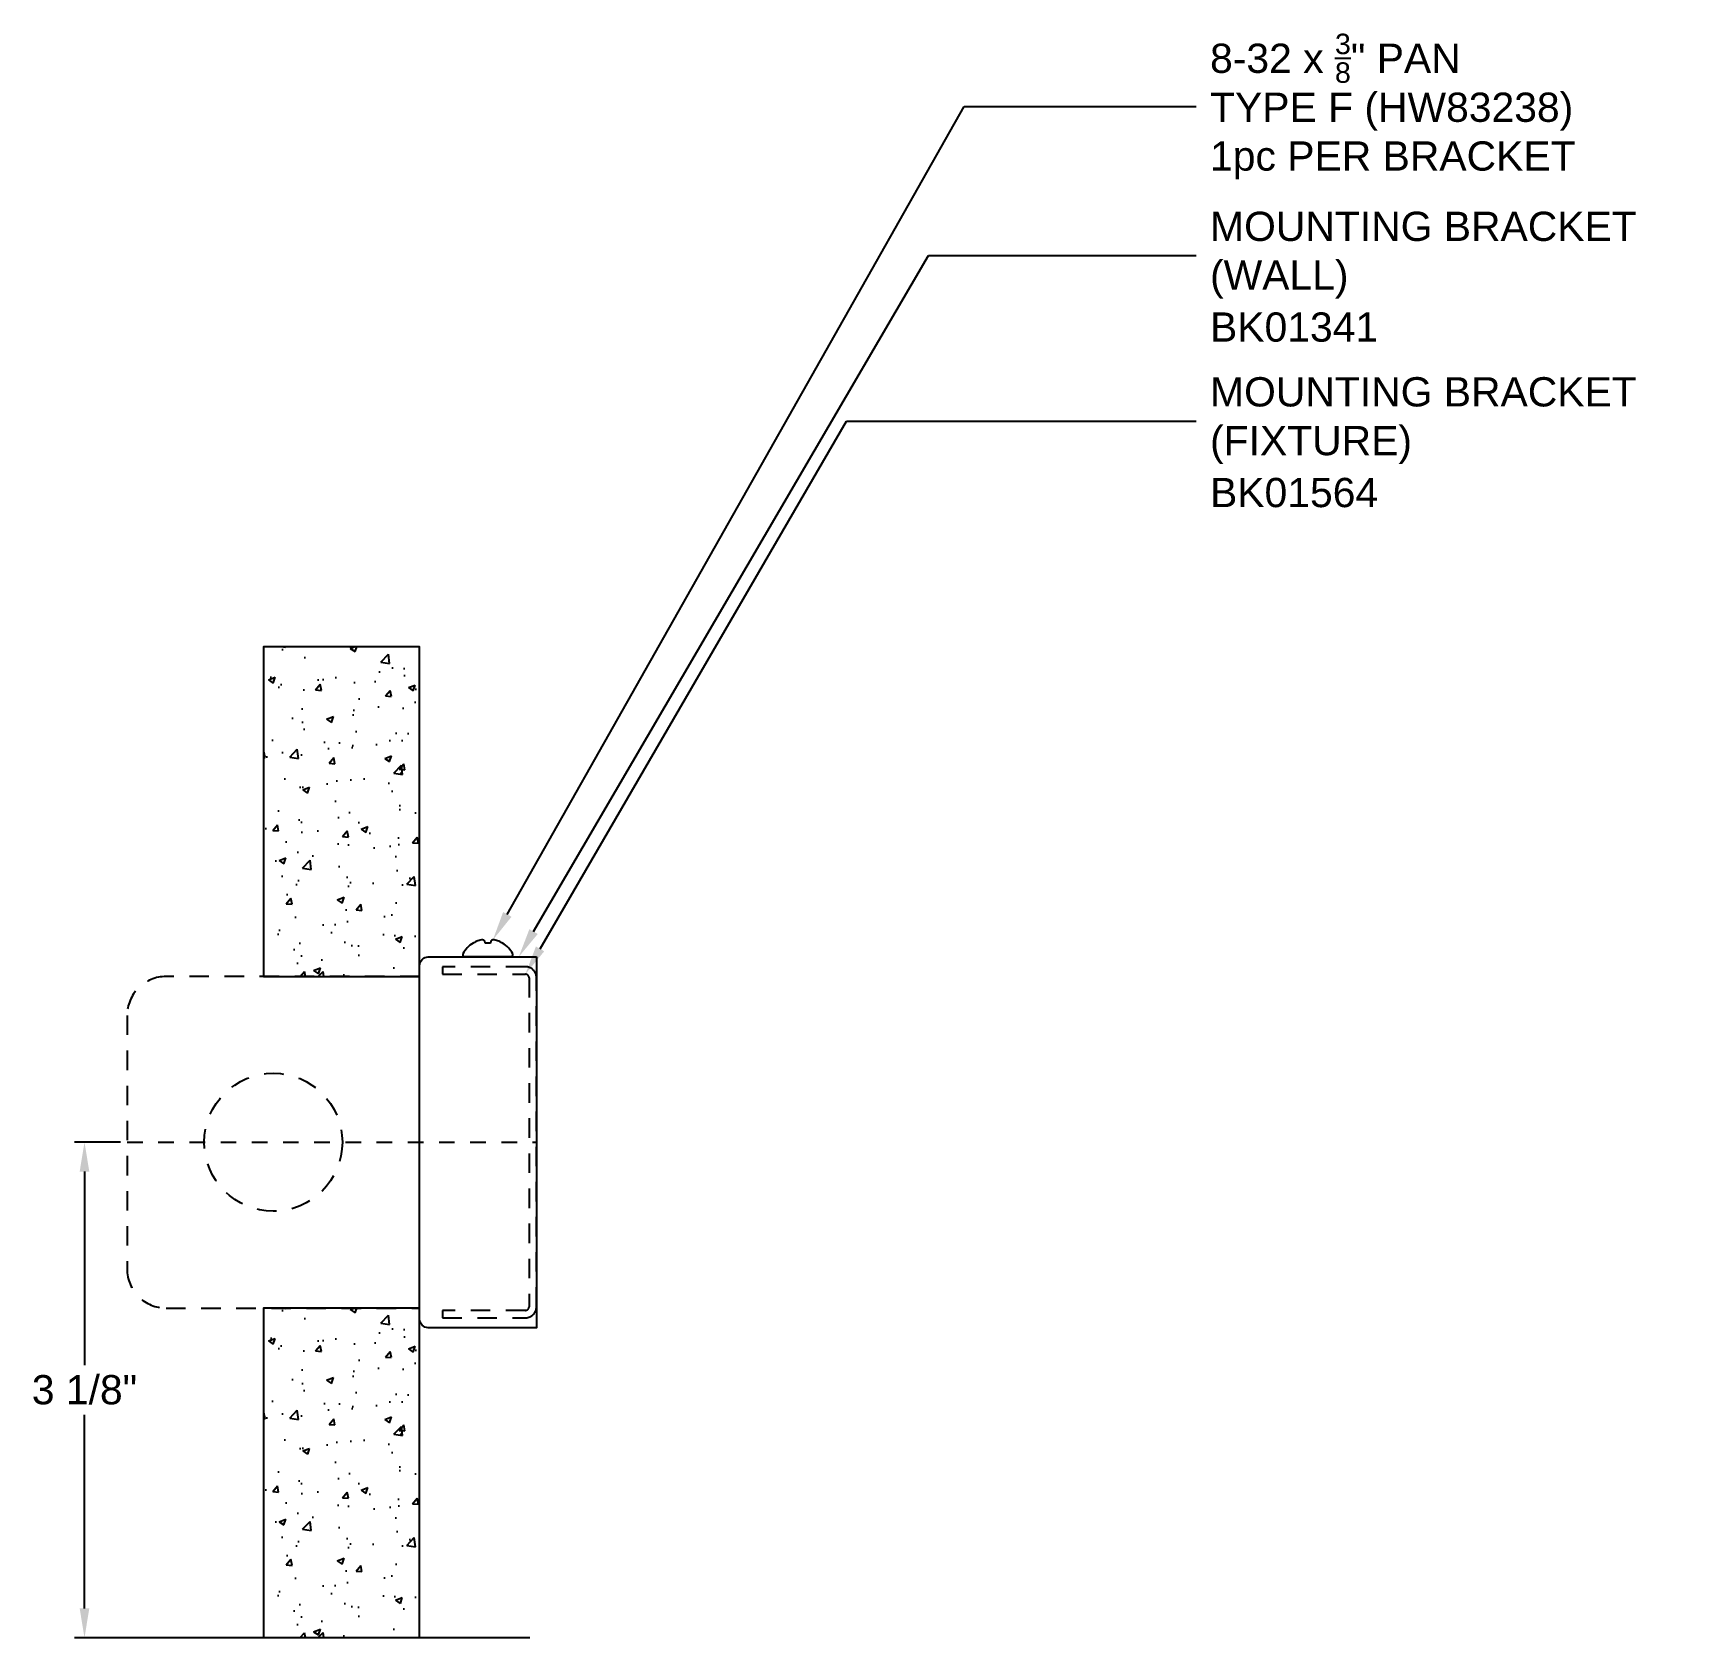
# Model space of a CAD drawing. Header units: inches. Extents: x -3.2 to 7.5, y -3.2 to 7.1.
import ezdxf
from ezdxf import colors
from ezdxf.entities.mleader import LeaderData, LeaderLine
from ezdxf.math import Vec2, Vec3

# ---------------------------------------------------------------- set-up
doc = ezdxf.new("R2010")
doc.units = ezdxf.units.IN
doc.header["$LTSCALE"] = 0.5
doc.header["$MEASUREMENT"] = 0
for name, pattern in [('DASHED', [0.75, 0.5, -0.25]), ('HIDDEN', [0.375, 0.25, -0.125]), ('PHANTOM', [0.5, 0.25, -0.05, 0.05, -0.05, 0.05, -0.05])]:
    doc.linetypes.add(name, pattern=pattern)
doc.layers.get('Defpoints').update_dxf_attribs({"linetype": 'CONTINUOUS'})
for name, color, linetype in [('Ceiling', 42, 'CONTINUOUS'), ('FAB DWG', 221, 'CONTINUOUS'), ('Hardware', 242, 'CONTINUOUS'), ('WallMount Bracket', 190, 'CONTINUOUS')]:
    doc.layers.add(name, color=color, linetype=linetype)
doc.layers.add('Construction', color=60, linetype='PHANTOM', plot=False)
doc.layers.add('CUST DWG', color=60, linetype='CONTINUOUS', lineweight=20)
doc.styles.add('LSAD_Standard', font='arial.ttf')
doc.styles.get("Standard").update_dxf_attribs({"font": 'arial.ttf'})
doc.dimstyles.new('LSAD_OverallDim', dxfattribs={"dimtxt": 2, "dimasz": 2, "dimexe": 0.0625, "dimexo": 0.042969, "dimgap": 0.0625, "dimtad": 0, "dimtih": 1, "dimtoh": 1, "dimdec": 3, "dimzin": 0, "dimdsep": 46, "dimlunit": 4, "dimtxsty": 'Standard', "dimcen": 0.125, "dimclrd": 256, "dimclre": 256, "dimclrt": 256, "dimadec": 0, "dimazin": 0, "dimtfac": 1, "dimtdec": 3, "dimtix": 1, "dimtofl": 0, "dimtmove": 0, "dimatfit": 3, "dimfxl": 1, "dimfrac": 2, "dimtolj": 1, "dimtzin": 0, "dimarcsym": 0})

# ---------------------------------------------------------------- blocks, each defined once
blk = doc.blocks.new('*D0')
at = {"layer": 'CUST DWG', "lineweight": -2, "ltscale": 0.5, "transparency": 16777216}
for p, q in [((-2.668, 0), (-2.961, 0)), ((-2.898, -0.188), (-2.898, -1.428)), ((-2.898, -2.987), (-2.898, -1.747)), ((-0.043, -3.175), (-2.961, -3.175))]:
    blk.add_line(p, q, dxfattribs=at)
at = {"layer": 'CUST DWG', "ltscale": 0.5, "transparency": 16777216}
for points in [[(-2.929, -0.188), (-2.867, -0.188), (-2.898, 0)], [(-2.929, -2.987), (-2.867, -2.987), (-2.898, -3.175)]]:
    blk.add_solid(points, dxfattribs=at)
at = {"layer": 'Defpoints', "color": 0, "ltscale": 0.5, "transparency": 16777216}
for p in [(-2.625, 0), (-2.898, -3.175), (0, -3.175)]:
    blk.add_point(p, dxfattribs=at)
at = {"layer": 'CUST DWG', "ltscale": 0.5, "transparency": 16777216, "insert": (-2.898, -1.587), "char_height": 0.1875, "attachment_point": 5}
blk.add_mtext('\\A1;3 1/8"', dxfattribs=at)

msp = doc.modelspace()

# ---------------------------------------------------------------- hatches: boundary and pattern name
at = {"layer": 'Ceiling', "ltscale": 0.5, "transparency": 16777216}
h = msp.add_hatch(dxfattribs=at)
h.set_pattern_fill('AR-CONC', color=256, scale=0.0625)
h.paths.add_polyline_path([(-1.75, 1.0625), (-0.75, 1.0625), (-0.75, 3.1746), (-1.75, 3.1746)])
h = msp.add_hatch(dxfattribs=at)
h.set_pattern_fill('AR-CONC', color=256, scale=0.0625)
h.set_pattern_definition([(50, (0, -4.23707), (0.448288, -0.03922), [0.046875, -0.515625]), (355, (0, -4.23707), (-0.08672, 0.47012), [0.0375, -0.4125]), (100.451, (0.03736, -4.24033), (0.36157, 0.4309), [0.03984, -0.438214]), (46.184, (0, -4.11207), (0.66703, -0.10345), [0.07031, -0.77344]), (96.636, (0.0556, -4.1207), (0.58416, 0.60882), [0.05976, -0.65732]), (351.184, (0, -4.1121), (0.58416, 0.60882), [0.05625, -0.61875]), (21, (0.0625, -4.1433), (0.373067, -0.251637), [0.046875, -0.515625]), (326, (0.0625, -4.1433), (0.15207, 0.45322), [0.0375, -0.4125]), (71.451, (0.0936, -4.1643), (0.52514, 0.20158), [0.03984, -0.438214]), (37.5, (0, -4.23707), (0.0076, 0.208059), [0, -0.4075, 0, -0.41875, 0, -0.414062]), (7.5, (0, -4.23707), (0.164418, 0.246507), [0, -0.23875, 0, -0.398125, 0, -0.157812]), (327.5, (-0.13937, -4.23707), (0.333639, -0.014097), [0, -0.15625, 0, -0.4875, 0, -0.646875]), (317.5, (-0.20187, -4.23707), (0.364491, 0.062566), [0, -0.203125, 0, -0.32375, 0, -0.459375])])
h.paths.add_polyline_path([(-1.75, -3.1746), (-0.75, -3.1746), (-0.75, -1.0625), (-1.75, -1.0625)])

# ---------------------------------------------------------------- linework, layer by layer
at = {"layer": 'Ceiling', "transparency": 16777216}
for points in [[(-1.75, 1.0625), (-0.75, 1.0625), (-0.75, 3.1746), (-1.75, 3.1746)], [(-1.75, -3.1746), (-0.75, -3.1746), (-0.75, -1.0625), (-1.75, -1.0625)]]:
    msp.add_lwpolyline(points, close=True, dxfattribs=at)
at = {"layer": 'Construction', "ltscale": 0.5, "transparency": 16777216}
msp.add_line((-2.625, 0), (0, 0), dxfattribs=at)
at = {"layer": 'Hardware', "linetype": 'Continuous', "lineweight": 25, "transparency": 16777216}
for p, q in [((-0.3292, 1.2765), (-0.3318, 1.291)), ((-0.2932, 1.291), (-0.2958, 1.2765)), ((-0.1645, 1.1884), (-0.4605, 1.1884)), ((-0.4058, 1.2765), (-0.4073, 1.2765)), ((-0.2958, 1.2765), (-0.3292, 1.2765)), ((-0.2177, 1.2765), (-0.2192, 1.2765))]:
    msp.add_line(p, q, dxfattribs=at)
at = {"layer": 'Hardware', "linetype": 'HIDDEN', "lineweight": 25, "transparency": 16777216}
msp.add_lwpolyline([(-2.375, -1.0625), (-0.75, -1.0625), (-0.75, 1.0625), (-2.375, 1.0625, 0.4142136), (-2.625, 0.8125), (-2.625, -0.8125, 0.4142136), (-2.375, -1.0625)], format="xyb", dxfattribs=at)
msp.add_circle((-1.6875, 0), 0.4425, dxfattribs=at)
at = {"layer": 'Hardware', "linetype": 'Continuous', "lineweight": 25, "transparency": 16777216}
for centre, radius, start, end in [((-0.3129, 1.1206), 0.1815, 110.11869, 120.77095), ((-0.3294, 1.147), 0.1512, 96.06105, 107.69179), ((-0.3564, 1.2557), 0.0431, 55.13203, 75.19241), ((-0.2686, 1.2557), 0.0431, 104.80759, 124.86797), ((-0.2956, 1.147), 0.1512, 72.30821, 83.93895), ((-0.3121, 1.1206), 0.1815, 59.22905, 69.88131), ((-0.4605, 1.2015), 0.013, 152.00623, 270), ((-0.3125, 1.1228), 0.1806, 121.6613, 152.00623), ((-0.3125, 1.1228), 0.1806, 27.99377, 58.3387), ((-0.1645, 1.2015), 0.013, 270, 27.99377)]:
    msp.add_arc(centre, radius, start, end, dxfattribs=at)
at = {"layer": 'WallMount Bracket', "linetype": 'Continuous', "lineweight": 25, "transparency": 16777216}
msp.add_lwpolyline([(0, 1.1884), (0, -1.1884), (-0.6942, -1.1884, -0.4142136), (-0.75, -1.1326), (-0.75, 1.1326, -0.4142136), (-0.6942, 1.1884)], format="xyb", close=True, dxfattribs=at)
at = {"layer": 'WallMount Bracket', "linetype": 'DASHED', "ltscale": 0.5, "transparency": 16777216}
msp.add_lwpolyline([(-0.6036, -1.0772), (-0.6036, -1.125), (-0.0714, -1.125, 0.4142136), (0, -1.0536), (0, 1.0536, 0.4142136), (-0.0714, 1.125), (-0.6036, 1.125), (-0.6036, 1.0772), (-0.0714, 1.0772, -0.4142136), (-0.0478, 1.0536), (-0.0478, -1.0536, -0.4142136), (-0.0714, -1.0772)], format="xyb", close=True, dxfattribs=at)

# ---------------------------------------------------------------- texts
at = {"layer": 'FAB DWG', "ltscale": 0.5, "transparency": 16777216, "char_height": 0.1875, "width": 3.15153, "attachment_point": 1, "style": 'LSAD_Standard'}
for s, insert in [('\\A1;BK01341', (4.3177, 5.3183)), ('\\A1;BK01564', (4.3177, 4.2578))]:
    msp.add_mtext(s, dxfattribs=dict(at, insert=insert))

# ---------------------------------------------------------------- dimensions: what is measured, and where the dimension line sits
at = {"layer": 'CUST DWG', "ltscale": 0.5, "transparency": 16777216}
dim = msp.add_linear_dim(base=(-2.898, -3.1746), p1=(-2.625, 0), p2=(0, -3.1746), angle=90, dimstyle='LSAD_OverallDim', override={"dimtxt": 0.1875, "dimasz": 0.1875}, dxfattribs=at)
dim.commit()
dim.dimension.update_dxf_attribs({"geometry": '*D0', "text_midpoint": (-2.898, -1.5873)})

# ---------------------------------------------------------------- leaders
ml = msp.add_multileader_mtext('Standard', dxfattribs=at)
ml.set_content('\\A1;MOUNTING BRACKET (WALL)', color=256, style='LSAD_Standard')
ml.set_leader_properties()
ml.build(insert=Vec2(0, 0))
ml.multileader.update_dxf_attribs({"text_left_attachment_type": 2, "dogleg_length": 0.36, "arrow_head_size": 0.1875})
ctx = ml.context
ctx.base_point, ctx.char_height, ctx.arrow_head_size, ctx.landing_gap_size, ctx.plane_origin = Vec3(4.2277, 5.6829), 0.1875, 0.1875, 0.09, Vec3(3.019, 5.2689)
ctx.left_attachment = 2
notes = []
notes.append((ctx, [(0, (1, 1, 0), (2.5129, 5.6829), (1, 0), 1.7148, [(0, [(-0.1138, 1.1884)], 0, [])])]))
ctx.mtext.insert, ctx.mtext.width, ctx.mtext.defined_height, ctx.mtext.flow_direction = Vec3(4.3177, 5.9637), 3.15153, 0.8541, 5
ml = msp.add_multileader_mtext('Standard', dxfattribs=at)
ml.set_content('\\A1;MOUNTING BRACKET (FIXTURE)', color=256, style='LSAD_Standard')
ml.set_leader_properties()
ml.build(insert=Vec2(0, 0))
ml.multileader.update_dxf_attribs({"text_left_attachment_type": 2, "dogleg_length": 0.36, "arrow_head_size": 0.1875})
ctx = ml.context
ctx.base_point, ctx.char_height, ctx.arrow_head_size, ctx.landing_gap_size, ctx.plane_origin = Vec3(4.2277, 4.6224), 0.1875, 0.1875, 0.09, Vec3(3.019, 4.2084)
ctx.left_attachment = 2
notes.append((ctx, [(0, (1, 1, 0), (1.9866, 4.6224), (1, 0), 2.2411, [(0, [(-0.0714, 1.0772)], 0, [])])]))
ctx.mtext.insert, ctx.mtext.width, ctx.mtext.defined_height, ctx.mtext.flow_direction = Vec3(4.3177, 4.9032), 3.15153, 0.8541, 5
at = {"layer": 'FAB DWG', "ltscale": 0.5, "transparency": 16777216}
ml = msp.add_multileader_mtext('Standard', dxfattribs=at)
ml.set_content('\\A1;8-32 x {\\H0.7x;\\S3/8;}" PAN\\PTYPE F (HW83238)\\P1pc PER BRACKET', color=256, style='LSAD_Standard')
ml.set_leader_properties()
ml.build(insert=Vec2(0, 0))
ml.multileader.update_dxf_attribs({"text_left_attachment_type": 2, "dogleg_length": 0.36, "arrow_head_size": 0.1875})
ctx = ml.context
ctx.base_point, ctx.char_height, ctx.arrow_head_size, ctx.landing_gap_size, ctx.plane_origin = Vec3(4.2277, 6.6382), 0.1875, 0.1875, 0.09, Vec3(3.019, 4.779)
ctx.left_attachment = 2
notes.append((ctx, [(0, (1, 1, 0), (2.7419, 6.6382), (1, 0), 1.4858, [(0, [(-0.2796, 1.2973)], 0, [])])]))
ctx.mtext.insert, ctx.mtext.width, ctx.mtext.defined_height, ctx.mtext.flow_direction = Vec3(4.3177, 7.1046), 3.15153, 0.8541, 5
for ctx, leaders in notes:
    for number, flags, end, landing, length, lines in leaders:
        leader = LeaderData()
        leader.index, (leader.has_last_leader_line, leader.has_dogleg_vector, leader.attachment_direction) = number, flags
        leader.last_leader_point, leader.dogleg_vector, leader.dogleg_length = Vec3(end), Vec3(landing), length
        for number, points, colour, breaks in lines:
            line = LeaderLine()
            line.index, line.vertices, line.color, line.breaks = number, Vec3.list(points), colors.encode_raw_color(colour), breaks
            leader.lines.append(line)
        ctx.leaders.append(leader)

doc.saveas('drawing.dxf')
